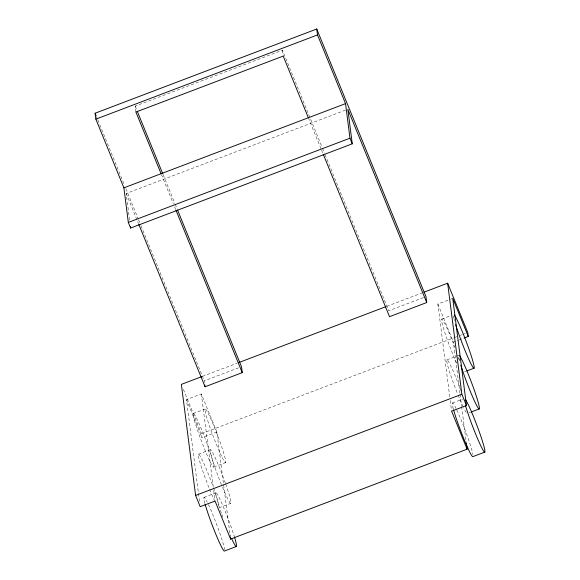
<?xml version="1.0" encoding="UTF-8"?>
<svg xmlns="http://www.w3.org/2000/svg" width="580" height="580" viewBox="0 0 580 580"><rect width="100%" height="100%" fill="white"/><g stroke="black" fill="none" stroke-linecap="round" stroke-linejoin="round"><path stroke-width="0.43" stroke-dasharray="2.9 2.17" d="M135.923 112.056L135.162 106.133L282.431 50.177L322.096 147.363M129.601 220.067L126.194 193.481L346.992 109.576M202.5 376.355L237.162 363.181M386.78 306.327L422.284 292.842M204.53 382.539L204.312 380.842L238.967 367.676M423.422 297.583L388.774 310.75L324.829 154.07M199.506 501.345L186.47 399.605L201.347 393.95L216.869 431.977L230.093 535.246M449.761 396.887L437.871 304.072L450.268 299.36M451.095 299.048L452.748 298.424M193.198 413.533L205.095 409.009M441.619 319.13L451.138 315.513M216.869 431.977L201.992 437.632L201.485 433.68L453.386 337.959M454.234 337.64L456.772 336.675M460.15 335.392L461.839 334.747M462.688 334.428L465.225 333.464M459.94 393.226L453.386 342.106L458.345 340.221M459.172 339.909L463.304 338.336M198.411 454.241L210.308 449.717M446.832 359.846L458.736 355.322A28.724 2.197 69.2 0 0 459.686 361.325M213.774 467.11L225.671 462.586M464.573 371.809L466.161 371.207M203.942 497.423L215.84 492.899M452.364 403.02L462.68 399.105M218.986 507.819L230.891 503.302M468.995 412.822L470.583 412.221M456.605 363.087L455.684 361.072A28.724 2.197 69.2 0 1 441.561 320.573A28.724 2.197 69.2 0 1 453.488 343.904L454.589 346.869M463.282 407.008L460.897 401.78A28.724 2.197 69.2 0 1 458.258 395.524M214.861 501.403L212.476 496.175A28.724 2.197 69.2 0 1 198.353 455.677A28.724 2.197 69.2 0 1 210.279 479.007L212.889 486.011M229.905 534.832L230.825 536.848M437.871 304.072L453.386 342.106M322.437 148.204L324.488 153.229M308.35 117.754L321.233 149.328M321.574 150.162L322.944 153.512M135.162 106.133L136.873 110.323M163.205 174.841L174.826 203.326M175.167 204.167L177.219 209.192M161.414 174.515L173.282 203.616M174.653 206.958L175.675 209.467M96.468 116.58L97.498 119.096M97.839 119.937L124.54 185.375M125.911 188.725L138.236 218.928M138.584 219.769L140.635 224.801M140.976 225.642L204.312 380.842M126.194 193.481L138.489 223.605M183.418 389.397L201.485 433.68M186.47 399.605L201.992 437.632M461.006 390.804L458.7 384.613A28.724 2.197 69.2 0 0 446.723 360.187A28.724 2.197 69.2 0 0 457.656 394.037M460.056 394.125L461.535 405.674M461.644 406.551L466.385 443.577M450.218 400.461L451.588 411.169M282.431 50.177L283.192 56.1M201.347 393.95L213.237 486.765M213.694 490.332L214.955 500.149M466.248 412.503A28.724 2.197 69.2 0 1 463.71 407.892M453.321 409.023A28.724 2.197 69.2 0 1 456.061 408.552M456.808 410.103A28.724 2.197 69.2 0 1 464.232 427.786L466.842 434.79A28.724 2.197 69.2 0 1 472.903 454.532M458.417 357.57A28.724 2.197 69.2 0 1 459.556 361.05M454.474 320.61A28.724 2.197 69.2 0 1 454.111 319.21M453.879 318.275A28.724 2.197 69.2 0 1 453.459 316.049M222.785 517.019A28.724 2.197 69.2 0 1 221.944 514.707M221.335 513.003A28.724 2.197 69.2 0 1 219.617 508.044M219.32 507.152A28.724 2.197 69.2 0 1 216.681 493.384A28.724 2.197 69.2 0 1 227.708 517.664L230.318 524.668A28.724 2.197 69.2 0 1 234.523 537.203M204.899 503.418A28.724 2.197 69.2 0 1 207.227 502.12M208.387 504.498A28.724 2.197 69.2 0 1 215.811 522.188L218.421 529.192A28.724 2.197 69.2 0 1 224.576 549.564M213.498 487.722A28.724 2.197 69.2 0 1 219.044 506.384M225.7 484.046A28.724 2.197 69.2 0 1 226.758 496.886L224.38 491.659A28.724 2.197 69.2 0 1 221.741 485.395M221.437 484.662A28.724 2.197 69.2 0 1 210.199 450.138A28.724 2.197 69.2 0 1 222.176 474.491L224.786 481.487A28.724 2.197 69.2 0 1 225.402 483.198M221.545 456.17L219.16 450.943A28.724 2.197 69.2 0 1 205.037 410.444A28.724 2.197 69.2 0 1 216.963 433.775L219.573 440.778A28.724 2.197 69.2 0 1 221.545 456.17M209.641 460.694L207.263 455.467A28.724 2.197 69.2 0 1 193.14 414.968A28.724 2.197 69.2 0 1 205.066 438.299L207.669 445.302A28.724 2.197 69.2 0 1 209.641 460.694"/><path stroke-width="0.87" d="M426.721 302.543L347.84 109.257L352.263 143.818L130.623 228.042L128.318 222.408L123.895 187.847L95.859 119.147L95.098 113.223L316.745 29L425.959 296.619L426.721 302.543L389.528 316.673L323.285 154.345M95.859 119.147L317.507 34.923L316.745 29M123.895 187.847L345.542 103.624L317.507 34.923M128.318 222.408L349.965 138.185L345.542 103.624M201.659 376.674L181.366 384.388L195.59 495.429L200.187 506.695L215.064 501.048L230.586 539.074L467.11 449.196L466.385 443.577M238.851 362.543L385.932 306.653M423.973 292.197L447.644 283.207L467.763 332.5L468.263 336.451L464.13 338.024M138.83 224.438L205.073 386.766L242.259 372.635L241.505 366.712L177.56 210.032M466.958 370.903L474.099 368.191M195.59 495.429L461.861 394.248L447.644 283.207M468.263 336.451L452.748 298.424L466.465 405.514L451.588 411.169L467.11 449.196M471.38 411.916L479.312 408.9M236.423 546.476L224.518 551A28.724 2.197 69.2 0 1 220.393 544.584L218.007 539.356A28.724 2.197 69.2 0 1 205.11 504.187M484.844 452.081L472.939 456.605A28.724 2.197 69.2 0 1 468.814 450.189L466.429 444.962A28.724 2.197 69.2 0 1 453.531 409.792M231.558 538.457L232.29 540.06A28.724 2.197 69.2 0 0 234.523 537.203M461.861 394.248L466.465 405.514M349.965 138.185L352.263 143.818M308.35 117.754L283.192 56.1L135.923 112.056L161.081 173.71M137.213 111.164L162.857 174M176.016 210.308L242.259 372.635M95.098 113.223L96.128 115.739M230.39 537.544L230.586 539.074M204.856 385.076L205.073 386.766M130.391 226.265L130.623 228.042M460.868 365.364A28.724 2.197 69.2 0 0 472.801 397.257L475.179 402.484A28.724 2.197 69.2 0 0 473.208 387.092L470.598 380.088A28.724 2.197 69.2 0 0 459.49 355.714M465.428 405.268A28.724 2.197 69.2 0 0 478.333 440.438L480.711 445.665A28.724 2.197 69.2 0 0 478.739 430.273L476.129 423.27A28.724 2.197 69.2 0 0 465.421 399.424M455.648 324.655A28.724 2.197 69.2 0 0 467.582 356.548L469.967 361.775A28.724 2.197 69.2 0 0 467.995 346.383L465.385 339.38A28.724 2.197 69.2 0 0 454.278 314.998"/></g></svg>
